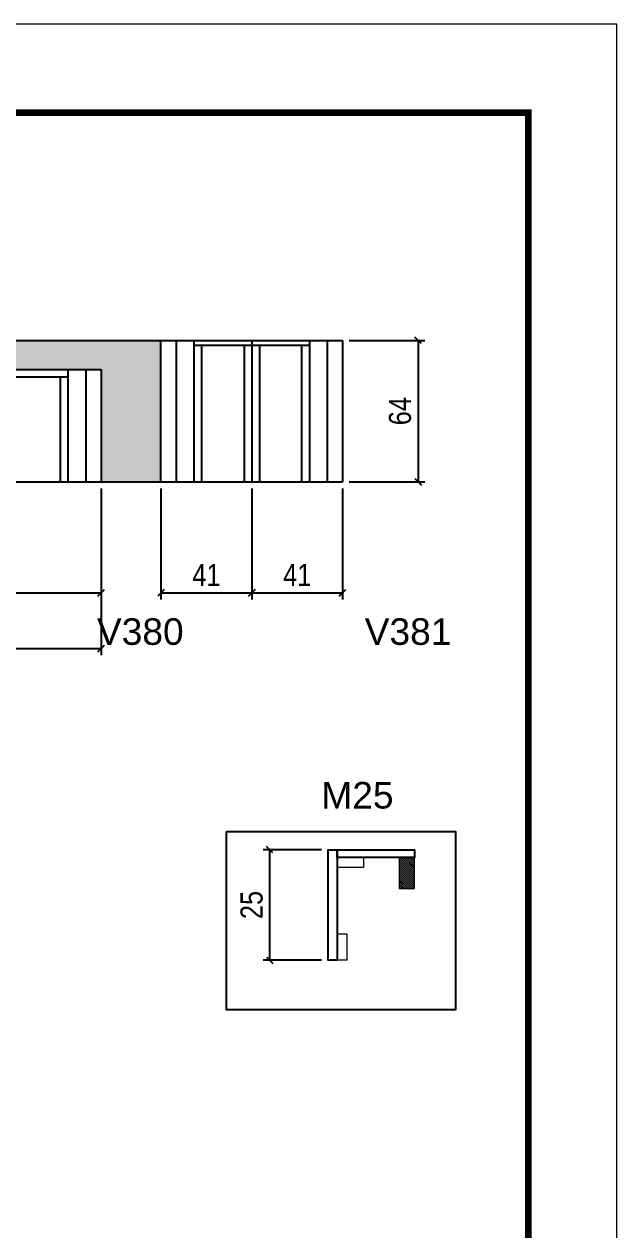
# Model space of a CAD drawing. Extents: x 137137 to 143418, y 10464 to 34486.
# Drawn here: x 143123 to 143391, y 27049 to 27594 of the extents above; entities that cross this region are included whole.
import ezdxf

# ---------------------------------------------------------------- set-up
doc = ezdxf.new("R2010")
doc.units = 0
doc.linetypes.add('DASHED', pattern=[0.75, 0.5, -0.25])
for name, color, linetype in [('5', 5, 'Continuous'), ('COTA', 241, 'Continuous'), ('Painéis', 200, 'Continuous'), ('SARR_2.2x7', 40, 'Continuous'), ('SARR_3.5x7', 81, 'Continuous')]:
    doc.layers.add(name, color=color, linetype=linetype)
for name, color, linetype, lineweight in [('Folhas', 255, 'Continuous', 9), ('Madeira', 126, 'Continuous', 18), ('Sarr 2.2x7', 40, 'Continuous', 9), ('SARRAFO DE PRESSAO', 251, 'DASHED', 9)]:
    doc.layers.add(name, color=color, linetype=linetype, lineweight=lineweight)
doc.styles.add('COTA TECNICA', font='techl___.ttf', dxfattribs={"height": 10})
doc.styles.get("Standard").update_dxf_attribs({"font": 'arial.ttf'})
doc.dimstyles.new('PAINEL', dxfattribs={"dimtxt": 10, "dimasz": 3, "dimexe": 3, "dimexo": 3, "dimgap": 3, "dimtad": 1, "dimdec": 1, "dimzin": 12, "dimdsep": 46, "dimtxsty": 'COTA TECNICA', "dimblk1": 'OBLIQUE', "dimblk2": 'OBLIQUE', "dimsah": 1, "dimcen": 0.9, "dimclrd": 4, "dimclre": 4, "dimclrt": 240, "dimadec": 1, "dimazin": 3, "dimtfac": 1, "dimtdec": 1, "dimtmove": 0, "dimatfit": 3, "dimfxl": 1, "dimtolj": 1, "dimtzin": 12, "dimarcsym": 0})

# ---------------------------------------------------------------- blocks, each defined once
blk = doc.blocks.new('9999999999')
at = {"layer": 'Folhas'}
blk.add_lwpolyline([(98138.98, 34190.21), (99623.98, 34190.21), (99623.98, 35240.21), (98138.98, 35240.21)], close=True, dxfattribs=at)
at = {"layer": 'Folhas', "color": 30, "const_width": 3}
blk.add_lwpolyline([(98213.98, 34230.21), (99583.98, 34230.21), (99583.98, 35200.21), (98213.98, 35200.21)], close=True, dxfattribs=at)
blk = doc.blocks.new('_Oblique')
at = {"color": 0, "linetype": 'ByBlock', "lineweight": -2}
blk.add_line((-0.5, -0.5), (0.5, 0.5), dxfattribs=at)
blk = doc.blocks.new('*D1170')
at = {"layer": 'COTA', "color": 4, "lineweight": -2, "ltscale": 25, "transparency": 16777216}
for p, q in [((143184.97, 27384.43), (143184.97, 27334.37)), ((143225.97, 27384.43), (143225.97, 27334.37)), ((143184.97, 27337.37), (143225.97, 27337.37))]:
    blk.add_line(p, q, dxfattribs=at)
at = {"layer": 'Defpoints', "color": 0, "ltscale": 25, "transparency": 16777216}
for p in [(143184.97, 27387.43), (143225.97, 27387.43), (143225.97, 27337.37)]:
    blk.add_point(p, dxfattribs=at)
at = {"layer": 'COTA', "color": 4, "lineweight": -2, "ltscale": 25, "transparency": 16777216, "xscale": 3, "yscale": 3, "zscale": 3, "rotation": 180}
blk.add_blockref('_Oblique', (143184.97, 27337.37), dxfattribs=at)
at = {"layer": 'COTA', "color": 4, "lineweight": -2, "ltscale": 25, "transparency": 16777216, "xscale": 3, "yscale": 3, "zscale": 3}
blk.add_blockref('_Oblique', (143225.97, 27337.37), dxfattribs=at)
at = {"layer": 'COTA', "color": 240, "ltscale": 25, "transparency": 16777216, "insert": (143205.47, 27345.44), "char_height": 10, "attachment_point": 5, "style": 'COTA TECNICA'}
blk.add_mtext('\\A1;41', dxfattribs=at)
blk = doc.blocks.new('*D1176')
at = {"layer": 'COTA', "color": 4, "lineweight": -2, "ltscale": 25, "transparency": 16777216}
for p, q in [((143060.97, 27384.45), (143060.97, 27334.37)), ((143157.97, 27384.43), (143157.97, 27334.37)), ((143060.97, 27337.37), (143157.97, 27337.37))]:
    blk.add_line(p, q, dxfattribs=at)
at = {"layer": 'Defpoints', "color": 0, "ltscale": 25, "transparency": 16777216}
for p in [(143060.97, 27387.45), (143157.97, 27387.43), (143157.97, 27337.37)]:
    blk.add_point(p, dxfattribs=at)
at = {"layer": 'COTA', "color": 4, "lineweight": -2, "ltscale": 25, "transparency": 16777216, "xscale": 3, "yscale": 3, "zscale": 3, "rotation": 180}
blk.add_blockref('_Oblique', (143060.97, 27337.37), dxfattribs=at)
at = {"layer": 'COTA', "color": 4, "lineweight": -2, "ltscale": 25, "transparency": 16777216, "xscale": 3, "yscale": 3, "zscale": 3}
blk.add_blockref('_Oblique', (143157.97, 27337.37), dxfattribs=at)
at = {"layer": 'COTA', "color": 240, "ltscale": 25, "transparency": 16777216, "insert": (143109.47, 27345.47), "char_height": 10, "attachment_point": 5, "style": 'COTA TECNICA'}
blk.add_mtext('\\A1;97', dxfattribs=at)
blk = doc.blocks.new('*D1177')
at = {"layer": 'COTA', "color": 4, "lineweight": -2, "ltscale": 25, "transparency": 16777216}
for p, q in [((143225.97, 27384.43), (143225.97, 27334.37)), ((143266.97, 27384.43), (143266.97, 27334.37)), ((143225.97, 27337.37), (143266.97, 27337.37))]:
    blk.add_line(p, q, dxfattribs=at)
at = {"layer": 'Defpoints', "color": 0, "ltscale": 25, "transparency": 16777216}
for p in [(143225.97, 27387.43), (143266.97, 27387.43), (143266.97, 27337.37)]:
    blk.add_point(p, dxfattribs=at)
at = {"layer": 'COTA', "color": 4, "lineweight": -2, "ltscale": 25, "transparency": 16777216, "xscale": 3, "yscale": 3, "zscale": 3, "rotation": 180}
blk.add_blockref('_Oblique', (143225.97, 27337.37), dxfattribs=at)
at = {"layer": 'COTA', "color": 4, "lineweight": -2, "ltscale": 25, "transparency": 16777216, "xscale": 3, "yscale": 3, "zscale": 3}
blk.add_blockref('_Oblique', (143266.97, 27337.37), dxfattribs=at)
at = {"layer": 'COTA', "color": 240, "ltscale": 25, "transparency": 16777216, "insert": (143246.47, 27345.44), "char_height": 10, "attachment_point": 5, "style": 'COTA TECNICA'}
blk.add_mtext('\\A1;41', dxfattribs=at)
blk = doc.blocks.new('*D1160')
at = {"layer": 'COTA', "color": 4, "lineweight": -2, "ltscale": 25, "transparency": 16777216}
for p, q in [((143269.97, 27451.43), (143304.03, 27451.43)), ((143301.03, 27451.43), (143301.03, 27387.43)), ((143269.97, 27387.43), (143304.03, 27387.43))]:
    blk.add_line(p, q, dxfattribs=at)
at = {"layer": 'Defpoints', "color": 0, "ltscale": 25, "transparency": 16777216}
for p in [(143266.97, 27451.43), (143266.97, 27387.43), (143301.03, 27387.43)]:
    blk.add_point(p, dxfattribs=at)
at = {"layer": 'COTA', "color": 4, "lineweight": -2, "ltscale": 25, "transparency": 16777216, "xscale": 3, "yscale": 3, "zscale": 3}
for p, rotation in [((143301.03, 27451.43), 90), ((143301.03, 27387.43), 270)]:
    blk.add_blockref('_Oblique', p, dxfattribs=dict(at, rotation=rotation))
at = {"layer": 'COTA', "color": 240, "ltscale": 25, "transparency": 16777216, "insert": (143292.92, 27419.43), "char_height": 10, "attachment_point": 5, "rotation": 90, "style": 'COTA TECNICA'}
blk.add_mtext('\\A1;64', dxfattribs=at)
blk = doc.blocks.new('*D1169')
at = {"layer": 'Defpoints', "color": 0, "linetype": 'ByBlock', "transparency": 16777216}
for p in [(143260.47, 27221.28), (143234.03, 27171.28), (143260.47, 27171.28)]:
    blk.add_point(p, dxfattribs=at)
at = {"layer": 'Sarr 2.2x7', "color": 4, "linetype": 'ByBlock', "lineweight": -2, "transparency": 16777216}
for p, q in [((143257.47, 27221.28), (143231.03, 27221.28)), ((143234.03, 27221.28), (143234.03, 27171.28)), ((143257.47, 27171.28), (143231.03, 27171.28))]:
    blk.add_line(p, q, dxfattribs=at)
at = {"layer": 'Sarr 2.2x7', "color": 4, "linetype": 'ByBlock', "lineweight": -2, "transparency": 16777216, "xscale": 3, "yscale": 3, "zscale": 3}
for p, rotation in [((143234.03, 27221.28), 90), ((143234.03, 27171.28), 270)]:
    blk.add_blockref('_Oblique', p, dxfattribs=dict(at, rotation=rotation))
at = {"layer": 'Sarr 2.2x7', "color": 240, "linetype": 'ByBlock', "transparency": 16777216, "insert": (143225.92, 27196.28), "char_height": 10, "attachment_point": 5, "rotation": 90, "style": 'COTA TECNICA'}
blk.add_mtext('\\A1;25', dxfattribs=at)
blk = doc.blocks.new('*D2375')
at = {"layer": 'COTA', "color": 4, "lineweight": -2, "ltscale": 25, "transparency": 16777216}
for p, q in [((142936.98, 27384.43), (142936.98, 27309.14)), ((143157.97, 27384.43), (143157.97, 27309.14)), ((142936.98, 27312.14), (143157.97, 27312.14))]:
    blk.add_line(p, q, dxfattribs=at)
at = {"layer": 'Defpoints', "color": 0, "ltscale": 25, "transparency": 16777216}
for p in [(142936.98, 27387.43), (143157.97, 27387.43), (143157.97, 27312.14)]:
    blk.add_point(p, dxfattribs=at)
at = {"layer": 'COTA', "color": 4, "lineweight": -2, "ltscale": 25, "transparency": 16777216, "xscale": 3, "yscale": 3, "zscale": 3, "rotation": 180}
blk.add_blockref('_Oblique', (142936.98, 27312.14), dxfattribs=at)
at = {"layer": 'COTA', "color": 4, "lineweight": -2, "ltscale": 25, "transparency": 16777216, "xscale": 3, "yscale": 3, "zscale": 3}
blk.add_blockref('_Oblique', (143157.97, 27312.14), dxfattribs=at)
at = {"layer": 'COTA', "color": 240, "ltscale": 25, "transparency": 16777216, "insert": (143047.47, 27320.2), "char_height": 10, "attachment_point": 5, "style": 'COTA TECNICA'}
blk.add_mtext('\\A1;221', dxfattribs=at)

msp = doc.modelspace()

# ---------------------------------------------------------------- hatches: boundary and pattern name
at = {"layer": 'COTA', "ltscale": 25}
h = msp.add_hatch(dxfattribs=at)
h.set_pattern_fill('AR-CONC', color=256, scale=0.03)
h.set_pattern_definition([(50, (1589.1, 0), (5.46554007, -0.47817257), [0.5715, -6.2865]), (355, (1589.1, 0), (-1.05730264, 5.73170536), [0.4572, -5.02921753]), (100.4514447, (1589.5555, -0.04), (4.40823741, 5.25353256), [0.48570026, -5.34270734]), (46.1842, (1589.1, 1.524), (8.13237123, -1.26126984), [0.85725, -9.42975]), (96.6355576, (1589.778, 1.419), (7.122124, 7.42278374), [0.7285507, -8.01406824]), (351.184151, (1589.1, 1.524), (7.122124, 7.42278374), [0.685799, -7.54379196]), (21, (1589.862, 1.143), (4.54843174, -3.06795595), [0.5715, -6.2865]), (326, (1589.862, 1.143), (1.85406085, 5.52563898), [0.4572, -5.0292]), (71.451445, (1590.241, 0.8873), (6.40249258, 2.45768307), [0.48570026, -5.34269813]), (37.5, (1589.1, 0), (0.092658098, 2.536651166), [0, -4.96824, 0, -5.1054, 0, -5.04825]), (7.5, (1589.1, 0), (2.004589875, 3.005417245), [0, -2.91084, 0, -4.85394, 0, -1.92405]), (327.5, (1587.4007, 0), (4.067717855, -0.17186232), [0, -1.905, 0, -5.9436, 0, -7.8867]), (317.5, (1586.6387, 0), (4.44387544, 0.76279473), [0, -2.4765, 0, -3.94716, 0, -5.6007])])
h.paths.add_polyline_path([(142909.93, 27387.43), (142936.98, 27387.43), (142936.97, 27438.23), (143157.97, 27438.23), (143157.97, 27387.43), (143184.97, 27387.43), (143184.97, 27451.43), (143157.97, 27451.43), (142936.97, 27451.43), (142909.97, 27451.43), (142877.97, 27451.45), (142417.87, 27451.45), (142381.87, 27451.41), (142381.88, 27438.21), (142417.88, 27438.25), (142877.96, 27438.25), (142877.96, 27438.25), (142909.96, 27438.23)])
at = {"layer": 'Madeira'}
h = msp.add_hatch(dxfattribs=at)
h.set_pattern_fill('ANSI31', color=256, scale=0.2, angle=270, style=0)
h.set_pattern_definition([(315, (159865.4481, 13869.54475), (0.449012806, 0.449012806), [])])
h.paths.add_polyline_path([(143299.43, 27217.68), (143292.43, 27217.68), (143292.43, 27203.68), (143299.43, 27203.68)])

# ---------------------------------------------------------------- linework, layer by layer
at = {"linetype": 'ByBlock'}
msp.add_lwpolyline([(143214.52, 27229.43), (143317.96, 27229.43), (143317.96, 27148.89), (143214.52, 27148.89)], close=True, dxfattribs=at)
at = {"layer": 'COTA', "ltscale": 25}
for p, q in [((142936.97, 27451.43), (143157.97, 27451.43)), ((143157.97, 27451.43), (143184.97, 27451.43))]:
    msp.add_line(p, q, dxfattribs=at)
at = {"layer": 'Madeira'}
msp.add_lwpolyline([(143299.43, 27217.68), (143292.43, 27217.68), (143292.43, 27203.68), (143299.43, 27203.68)], close=True, dxfattribs=at)
at = {"layer": 'Painéis'}
for p, q in [((143184.97, 27451.43), (143266.97, 27451.43)), ((142936.97, 27438.23), (143157.97, 27438.23)), ((142936.97, 27387.43), (143157.97, 27387.43)), ((143157.97, 27387.43), (143184.97, 27387.43)), ((143184.97, 27387.43), (143266.97, 27387.43))]:
    msp.add_line(p, q, dxfattribs=at)
at = {"layer": 'Painéis', "ltscale": 25}
for p, q in [((143184.97, 27387.43), (143184.97, 27451.43)), ((143225.97, 27451.43), (143225.97, 27387.43)), ((143266.97, 27451.43), (143266.97, 27387.43)), ((143157.97, 27438.23), (143157.97, 27387.43))]:
    msp.add_line(p, q, dxfattribs=at)
at = {"layer": 'Painéis'}
msp.add_lwpolyline([(143264.47, 27171.28), (143260.47, 27171.28), (143260.47, 27221.28), (143264.47, 27221.28)], close=True, dxfattribs=at)
at = {"layer": 'Painéis', "linetype": 'ByBlock'}
msp.add_lwpolyline([(143264.47, 27221.28), (143299.41, 27221.28), (143299.41, 27217.68), (143264.47, 27217.68), (143264.47, 27221.28)], dxfattribs=at)
at = {"layer": 'Sarr 2.2x7', "linetype": 'ByBlock'}
for points in [[(143264.47, 27217.68), (143276.47, 27217.68), (143276.47, 27213.28), (143264.47, 27213.28), (143264.47, 27217.68)], [(143264.47, 27171.28), (143264.47, 27183.28), (143268.87, 27183.28), (143268.87, 27171.28), (143264.47, 27171.28)]]:
    msp.add_lwpolyline(points, dxfattribs=at)
at = {"layer": 'SARR_2.2x7', "linetype": 'Continuous'}
for p, q in [((143191.97, 27387.43), (143191.97, 27451.43)), ((143259.97, 27451.43), (143259.97, 27387.43)), ((143199.97, 27449.23), (143225.97, 27449.23)), ((143225.97, 27449.23), (143251.97, 27449.23)), ((143060.97, 27434.93), (143142.97, 27434.93)), ((143150.97, 27438.23), (143150.97, 27387.43))]:
    msp.add_line(p, q, dxfattribs=at)
at = {"layer": 'SARR_3.5x7'}
for p, q in [((143199.97, 27387.43), (143199.97, 27451.43)), ((143251.97, 27451.43), (143251.97, 27387.43)), ((143203.47, 27387.43), (143203.47, 27449.23)), ((143222.47, 27449.23), (143222.47, 27387.43)), ((143229.47, 27449.23), (143229.47, 27387.43)), ((143248.47, 27449.23), (143248.47, 27387.43)), ((143139.47, 27434.93), (143139.47, 27387.43)), ((143142.97, 27438.23), (143142.97, 27387.43))]:
    msp.add_line(p, q, dxfattribs=at)

# ---------------------------------------------------------------- block references
at = {"layer": 'SARRAFO DE PRESSAO', "color": 6, "linetype": 'ByBlock'}
msp.add_blockref('9999999999', (43766.81, -7645.88), dxfattribs=at)

# ---------------------------------------------------------------- texts
at = {"layer": '5', "linetype": 'Continuous'}
for s, p in [('V380', (143156.05, 27313.83)), ('V381', (143276.95, 27313.83))]:
    msp.add_text(s, height=12, rotation=360, dxfattribs=at).set_placement(p)
at = {"layer": '5', "color": 7, "linetype": 'Continuous'}
msp.add_text('M25', height=12, rotation=360, dxfattribs=at).set_placement((143257.36, 27239.88))

# ---------------------------------------------------------------- dimensions: what is measured, and where the dimension line sits
at = {"layer": 'COTA', "ltscale": 25}
dim = msp.add_linear_dim(base=(143301.03, 27387.43), p1=(143266.97, 27451.43), p2=(143266.97, 27387.43), angle=90, dimstyle='PAINEL', dxfattribs=at)
dim.commit()
dim.dimension.update_dxf_attribs({"geometry": '*D1160', "text_midpoint": (143292.92, 27419.43)})
for base, p1, p2, picture, middle in [((143157.97, 27312.14), (142936.98, 27387.43), (143157.97, 27387.43), '*D2375', (143047.47, 27320.2)), ((143225.97, 27337.37), (143184.97, 27387.43), (143225.97, 27387.43), '*D1170', (143205.47, 27345.44)), ((143266.97, 27337.37), (143225.97, 27387.43), (143266.97, 27387.43), '*D1177', (143246.47, 27345.44))]:
    dim = msp.add_linear_dim(base=base, p1=p1, p2=p2, dimstyle='PAINEL', dxfattribs=at)
    dim.commit()
    dim.dimension.update_dxf_attribs({"geometry": picture, "text_midpoint": middle})
dim = msp.add_linear_dim(base=(143157.97, 27337.37), p1=(143060.97, 27387.45), p2=(143157.97, 27387.43), dimstyle='PAINEL', override={"dimtmove": 1}, dxfattribs=at)
dim.commit()
dim.dimension.update_dxf_attribs({"geometry": '*D1176', "text_midpoint": (143109.47, 27345.47)})
at = {"layer": 'Sarr 2.2x7', "linetype": 'ByBlock'}
dim = msp.add_linear_dim(base=(143234.03, 27171.28), p1=(143260.47, 27221.28), p2=(143260.47, 27171.28), angle=90, dimstyle='PAINEL', override={"dimlfac": 0.5}, dxfattribs=at)
dim.commit()
dim.dimension.update_dxf_attribs({"geometry": '*D1169', "text_midpoint": (143225.92, 27196.28)})

doc.saveas('drawing.dxf')
